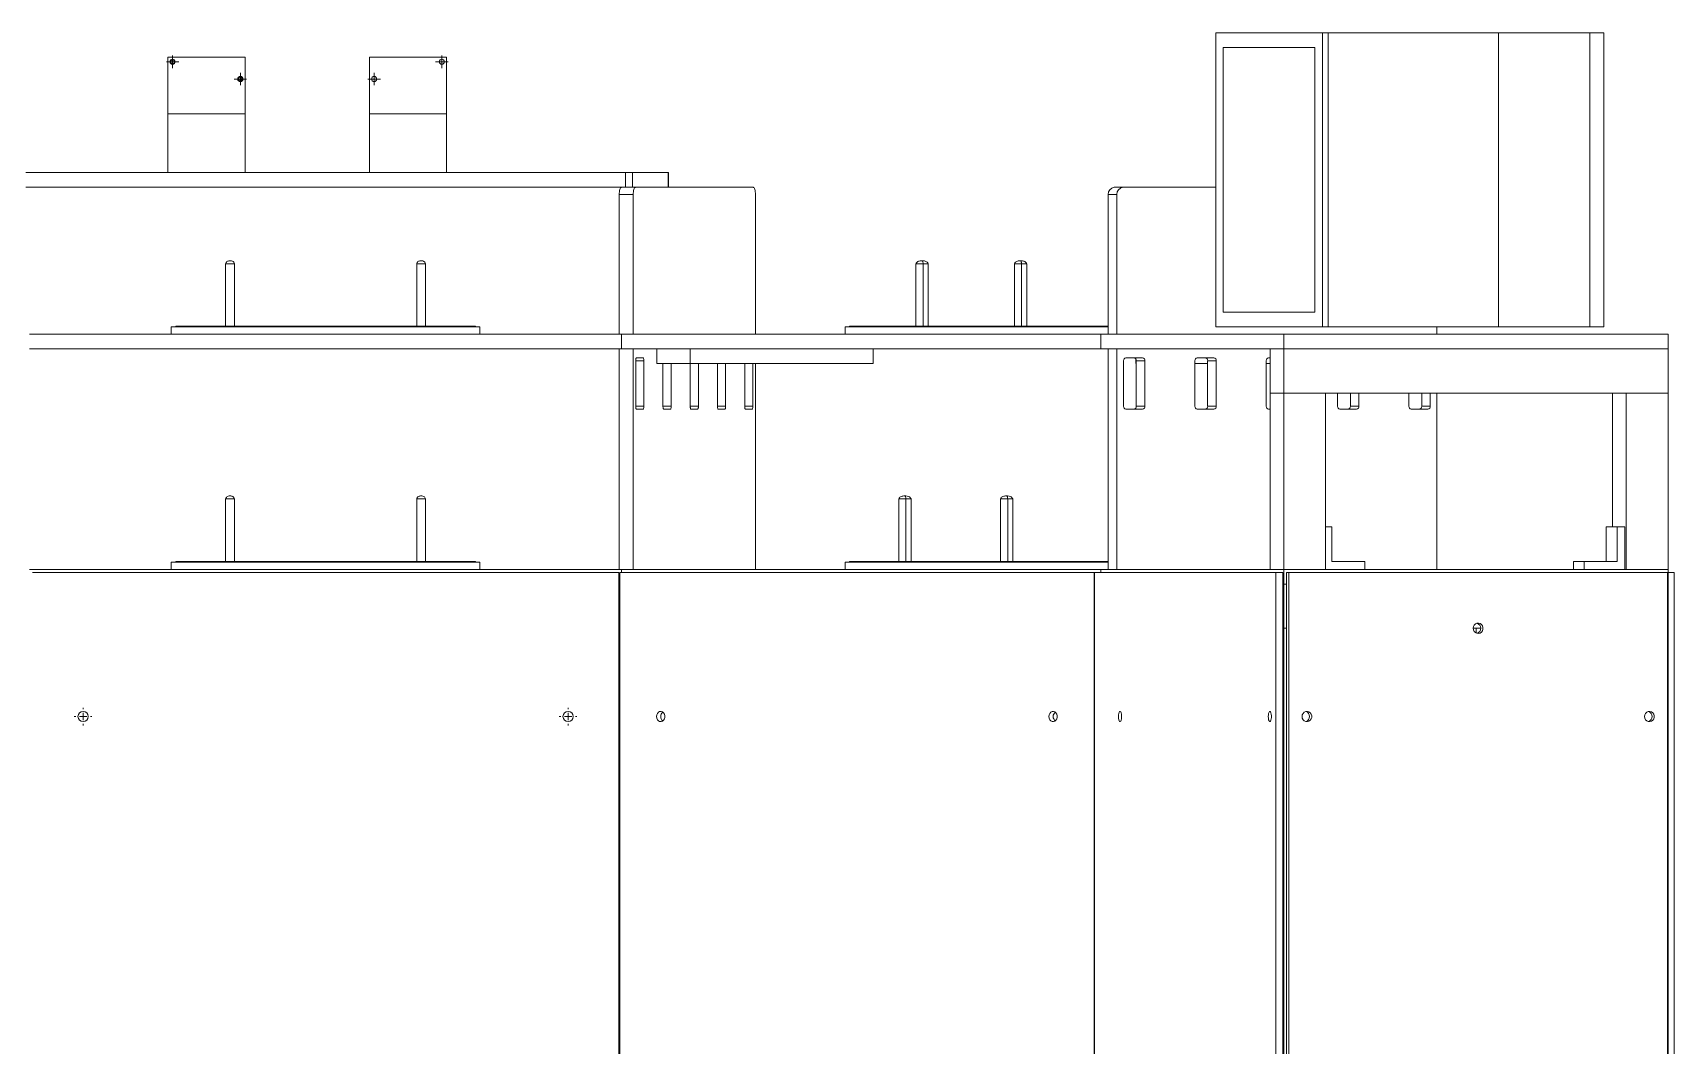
# Model space of a CAD drawing. Header units: millimetres. Extents: x 1529 to 6255, y 1713 to 5797.
# Drawn here: x 2579 to 3696, y 2401 to 3090 of the extents above; entities that cross this region are included whole.
import ezdxf

# ---------------------------------------------------------------- set-up
doc = ezdxf.new("R2010")
doc.units = ezdxf.units.MM

# ---------------------------------------------------------------- blocks, each defined once
blk = doc.blocks.new('SW_CENTERMARKSYMBOL_0')
at = {"color": 0, "linetype": 'Continuous', "lineweight": 0}
for p, q in [((-2.5, 0), (-4.25, 0)), ((0, 0), (-2.5, 0)), ((0, 2.5), (0, 4.25)), ((0, 0), (0, 2.5)), ((0, 0), (0, -2.5)), ((0, 0), (2.5, 0)), ((2.5, 0), (4.25, 0)), ((0, -2.5), (0, -4.25))]:
    blk.add_line(p, q, dxfattribs=at)
blk = doc.blocks.new('SW_CENTERMARKSYMBOL_1')
at = {"color": 0, "linetype": 'Continuous', "lineweight": 0}
for p, q in [((-2.5, 0), (-4.25, 0)), ((0, 0), (-2.5, 0)), ((0, 2.5), (0, 4.25)), ((0, 0), (0, 2.5)), ((0, 0), (0, -2.5)), ((0, 0), (2.5, 0)), ((2.5, 0), (4.25, 0)), ((0, -2.5), (0, -4.25))]:
    blk.add_line(p, q, dxfattribs=at)
blk = doc.blocks.new('SW_CENTERMARKSYMBOL_2')
at = {"color": 0, "linetype": 'Continuous', "lineweight": 0}
for p, q in [((-2.5, 0), (-4.25, 0)), ((0, 0), (-2.5, 0)), ((0, 2.5), (0, 4.25)), ((0, 0), (0, 2.5)), ((0, 0), (0, -2.5)), ((0, 0), (2.5, 0)), ((2.5, 0), (4.25, 0)), ((0, -2.5), (0, -4.25))]:
    blk.add_line(p, q, dxfattribs=at)
blk = doc.blocks.new('SW_CENTERMARKSYMBOL_3')
at = {"color": 0, "linetype": 'Continuous', "lineweight": 0}
for p, q in [((-2.5, 0), (-4.25, 0)), ((0, 0), (-2.5, 0)), ((0, 2.5), (0, 4.25)), ((0, 0), (0, 2.5)), ((0, 0), (0, -2.5)), ((0, 0), (2.5, 0)), ((2.5, 0), (4.25, 0)), ((0, -2.5), (0, -4.25))]:
    blk.add_line(p, q, dxfattribs=at)
blk = doc.blocks.new('SW_CENTERMARKSYMBOL_7')
at = {"color": 0, "linetype": 'Continuous', "lineweight": 0}
for p, q in [((-5, 0), (-6, 0)), ((0, 0), (-2.5, 0)), ((0, 5), (0, 6)), ((0, 0), (0, 2.5)), ((0, 0), (0, -2.5)), ((0, 0), (2.5, 0)), ((5, 0), (6, 0)), ((0, -5), (0, -6))]:
    blk.add_line(p, q, dxfattribs=at)
blk = doc.blocks.new('SW_CENTERMARKSYMBOL_8')
at = {"color": 0, "linetype": 'Continuous', "lineweight": 0}
for p, q in [((-5, 0), (-6, 0)), ((0, 0), (-2.5, 0)), ((0, 5), (0, 6)), ((0, 0), (0, 2.5)), ((0, 0), (0, -2.5)), ((0, 0), (2.5, 0)), ((5, 0), (6, 0)), ((0, -5), (0, -6))]:
    blk.add_line(p, q, dxfattribs=at)

msp = doc.modelspace()

# ---------------------------------------------------------------- linework, layer by layer
at = {"color": 7, "linetype": 'Continuous', "lineweight": 15}
for p, q in [((3383.761, 3089.678), (3383.761, 2889.678)), ((3456.38, 3089.678), (3383.761, 3089.678)), ((3456.38, 2889.678), (3456.38, 3089.678)), ((3460.184, 3089.678), (3456.38, 3089.678)), ((3460.184, 3089.678), (3460.184, 2889.678)), ((3576.154, 3089.678), (3460.184, 3089.678)), ((3576.154, 3089.678), (3576.154, 2889.678)), ((3638.333, 3089.678), (3576.154, 3089.678)), ((3638.333, 2889.678), (3638.333, 3089.678)), ((3647.844, 3089.678), (3638.333, 3089.678)), ((3647.844, 3089.678), (3647.844, 2889.678)), ((2670.807, 3034.678), (2670.807, 3073.178)), ((2723.307, 3073.178), (2670.807, 3073.178)), ((2723.307, 3034.678), (2723.307, 3073.178)), ((2807.907, 3073.178), (2807.907, 3034.678)), ((2807.907, 3073.178), (2860.407, 3073.178)), ((2860.407, 3034.678), (2860.407, 3073.178)), ((3388.859, 3079.678), (3451.281, 3079.678)), ((3388.859, 2899.678), (3388.859, 3079.678)), ((3451.281, 3079.678), (3451.281, 2899.678)), ((2670.807, 2994.678), (2670.807, 3034.678)), ((2723.307, 3034.678), (2670.807, 3034.678)), ((2723.307, 3034.678), (2723.307, 2994.678)), ((2807.907, 3034.678), (2860.407, 3034.678)), ((2807.907, 2994.678), (2807.907, 3034.678)), ((2860.407, 3034.678), (2860.407, 2994.678)), ((2574.148, 2994.678), (2982.066, 2994.678)), ((2982.066, 2994.678), (2982.066, 2984.678)), ((2986.821, 2994.678), (2982.066, 2994.678)), ((2986.821, 2984.678), (2986.821, 2994.678)), ((2986.821, 2994.678), (3011.19, 2994.678)), ((3011.19, 2994.678), (3011.19, 2984.678)), ((3011.435, 2994.678), (3011.19, 2994.678)), ((3011.435, 2984.678), (3011.435, 2994.678)), ((2574.148, 2984.678), (2982.066, 2984.678)), ((2982.066, 2984.678), (2986.821, 2984.678)), ((2986.821, 2984.678), (3011.19, 2984.678)), ((2988.948, 2984.678), (3069.03, 2984.678)), ((3314.707, 2984.678), (3320.585, 2984.678)), ((3320.585, 2984.678), (3383.761, 2984.678)), ((2977.892, 2884.678), (2977.892, 2979.678)), ((2977.892, 2979.678), (2987.403, 2979.678)), ((2987.403, 2979.678), (2987.403, 2884.678)), ((3070.575, 2979.678), (3070.575, 2884.678)), ((3310.662, 2884.678), (3310.662, 2979.678)), ((3310.662, 2979.678), (3316.54, 2979.678)), ((3316.54, 2979.678), (3316.54, 2884.678)), ((2710.107, 2932.678), (2710.107, 2890.178)), ((2710.107, 2932.678), (2716.107, 2932.678)), ((2713.607, 2934.678), (2712.607, 2934.678)), ((2716.107, 2890.178), (2716.107, 2932.678)), ((2840.107, 2890.178), (2840.107, 2932.678)), ((2846.107, 2932.678), (2840.107, 2932.678)), ((2843.607, 2934.678), (2842.607, 2934.678)), ((2846.107, 2932.678), (2846.107, 2890.178)), ((3179.803, 2932.678), (3184.657, 2932.678)), ((3179.803, 2932.678), (3179.803, 2890.178)), ((3184.104, 2934.678), (3183.295, 2934.678)), ((3184.692, 2934.678), (3184.104, 2934.678)), ((3184.657, 2932.678), (3188.184, 2932.678)), ((3184.657, 2890.178), (3184.657, 2932.678)), ((3188.184, 2890.178), (3188.184, 2932.678)), ((3251.623, 2932.678), (3246.769, 2932.678)), ((3246.769, 2932.678), (3246.769, 2890.178)), ((3250.261, 2934.678), (3251.07, 2934.678)), ((3251.07, 2934.678), (3251.658, 2934.678)), ((3251.623, 2890.178), (3251.623, 2932.678)), ((3255.15, 2932.678), (3251.623, 2932.678)), ((3255.15, 2890.178), (3255.15, 2932.678)), ((3451.281, 2899.678), (3388.859, 2899.678)), ((2576.657, 2884.678), (2979.557, 2884.678)), ((2673.107, 2889.678), (2673.107, 2884.678)), ((2883.107, 2889.678), (2673.107, 2889.678)), ((2676.107, 2890.178), (2676.107, 2889.678)), ((2676.107, 2890.178), (2880.107, 2890.178)), ((2880.107, 2889.678), (2880.107, 2890.178)), ((2883.107, 2884.678), (2883.107, 2889.678)), ((2979.557, 2884.678), (2979.557, 2874.678)), ((2979.557, 2884.678), (3305.51, 2884.678)), ((3131.579, 2889.678), (3131.579, 2884.678)), ((3310.662, 2889.678), (3131.579, 2889.678)), ((3134.579, 2890.178), (3134.579, 2889.678)), ((3134.579, 2890.178), (3310.662, 2890.178)), ((3305.51, 2884.678), (3430.014, 2884.678)), ((3305.51, 2874.678), (3305.51, 2884.678)), ((3383.761, 2889.678), (3456.38, 2889.678)), ((3430.014, 2884.678), (3430.014, 2874.678)), ((3691.554, 2884.678), (3430.014, 2884.678)), ((3460.184, 2889.678), (3456.38, 2889.678)), ((3576.154, 2889.678), (3460.184, 2889.678)), ((3534.288, 2889.678), (3534.288, 2884.678)), ((3576.154, 2889.678), (3638.333, 2889.678)), ((3647.844, 2889.678), (3638.333, 2889.678)), ((3691.554, 2874.678), (3691.554, 2884.678)), ((2576.657, 2874.678), (2979.557, 2874.678)), ((2977.892, 2724.678), (2977.892, 2874.678)), ((3305.51, 2874.678), (2979.557, 2874.678)), ((2987.403, 2874.678), (2987.403, 2724.678)), ((3003.498, 2874.678), (3003.498, 2864.678)), ((3026.151, 2874.678), (3026.151, 2864.678)), ((3150.761, 2864.678), (3150.761, 2874.678)), ((3430.014, 2874.678), (3305.51, 2874.678)), ((3310.662, 2724.678), (3310.662, 2874.678)), ((3316.54, 2724.678), (3316.54, 2874.678)), ((3420.743, 2874.678), (3420.743, 2844.678)), ((3430.014, 2874.678), (3420.743, 2874.678)), ((3691.554, 2874.678), (3430.014, 2874.678)), ((3430.014, 2874.678), (3430.014, 2844.678)), ((3691.554, 2874.678), (3691.554, 2844.678)), ((2989.126, 2835.678), (2989.126, 2866.678)), ((2994.07, 2868.678), (2989.744, 2868.678)), ((2994.688, 2866.678), (2994.688, 2835.678)), ((3003.498, 2864.678), (3026.151, 2864.678)), ((3007.667, 2864.678), (3007.667, 2835.678)), ((3013.229, 2835.678), (3013.229, 2864.678)), ((3026.151, 2864.678), (3150.761, 2864.678)), ((3026.208, 2864.678), (3026.208, 2835.678)), ((3031.77, 2835.678), (3031.77, 2864.678)), ((3044.749, 2835.678), (3044.749, 2864.678)), ((3050.311, 2864.678), (3050.311, 2835.678)), ((3063.29, 2835.678), (3063.29, 2864.678)), ((3068.852, 2864.678), (3068.852, 2835.678)), ((3070.575, 2864.678), (3070.575, 2724.678)), ((3321.051, 2866.678), (3321.051, 2835.678)), ((3333.995, 2868.678), (3322.669, 2868.678)), ((3329.451, 2864.678), (3329.451, 2867.81)), ((3329.735, 2864.678), (3329.451, 2864.678)), ((3335.613, 2866.678), (3329.735, 2866.678)), ((3329.735, 2835.678), (3329.735, 2866.678)), ((3335.613, 2835.678), (3335.613, 2866.678)), ((3369.592, 2866.678), (3369.592, 2835.678)), ((3378.276, 2864.678), (3369.592, 2864.678)), ((3382.536, 2868.678), (3371.21, 2868.678)), ((3384.154, 2866.678), (3378.276, 2866.678)), ((3378.276, 2835.678), (3378.276, 2866.678)), ((3384.154, 2835.678), (3384.154, 2866.678)), ((3418.133, 2866.678), (3418.133, 2835.678)), ((3420.743, 2864.678), (3418.133, 2864.678)), ((3420.743, 2868.678), (3419.751, 2868.678)), ((3420.743, 2844.678), (3430.014, 2844.678)), ((3420.743, 2844.678), (3420.743, 2724.678)), ((3430.014, 2844.678), (3430.014, 2724.678)), ((3430.014, 2844.678), (3458.545, 2844.678)), ((3691.554, 2844.678), (3430.014, 2844.678)), ((3458.545, 2844.678), (3458.545, 2724.678)), ((3466.674, 2844.678), (3466.674, 2835.678)), ((3475.358, 2844.678), (3475.358, 2835.678)), ((3481.236, 2835.678), (3481.236, 2844.678)), ((3515.215, 2844.678), (3515.215, 2835.678)), ((3523.899, 2844.678), (3523.899, 2835.678)), ((3529.777, 2835.678), (3529.777, 2844.678)), ((3534.288, 2844.678), (3534.288, 2724.678)), ((3653.752, 2753.678), (3653.752, 2844.678)), ((3663.022, 2844.678), (3691.554, 2844.678)), ((3663.022, 2724.678), (3663.022, 2844.678)), ((3691.554, 2844.678), (3691.554, 2724.678)), ((2989.744, 2833.678), (2994.07, 2833.678)), ((3012.611, 2833.678), (3008.285, 2833.678)), ((3031.152, 2833.678), (3026.826, 2833.678)), ((3045.367, 2833.678), (3049.693, 2833.678)), ((3063.908, 2833.678), (3068.234, 2833.678)), ((3322.669, 2833.678), (3333.995, 2833.678)), ((3335.613, 2835.678), (3329.735, 2835.678)), ((3371.21, 2833.678), (3382.536, 2833.678)), ((3384.154, 2835.678), (3378.276, 2835.678)), ((3419.751, 2833.678), (3420.743, 2833.678)), ((3468.292, 2833.678), (3479.618, 2833.678)), ((3475.358, 2835.678), (3481.236, 2835.678)), ((3516.833, 2833.678), (3528.159, 2833.678)), ((3523.899, 2835.678), (3529.777, 2835.678)), ((2710.107, 2772.678), (2716.107, 2772.678)), ((2710.107, 2730.178), (2710.107, 2772.678)), ((2712.607, 2774.678), (2713.607, 2774.678)), ((2716.107, 2772.678), (2716.107, 2730.178)), ((2846.107, 2772.678), (2840.107, 2772.678)), ((2840.107, 2730.178), (2840.107, 2772.678)), ((2843.607, 2774.678), (2842.607, 2774.678)), ((2846.107, 2772.678), (2846.107, 2730.178)), ((3168.074, 2772.678), (3172.988, 2772.678)), ((3168.074, 2772.678), (3168.074, 2730.178)), ((3172.374, 2774.678), (3171.555, 2774.678)), ((3172.948, 2774.678), (3172.374, 2774.678)), ((3172.988, 2772.678), (3176.43, 2772.678)), ((3172.988, 2730.178), (3172.988, 2772.678)), ((3176.43, 2730.178), (3176.43, 2772.678)), ((3237.281, 2730.178), (3237.281, 2772.678)), ((3242.196, 2772.678), (3237.281, 2772.678)), ((3240.763, 2774.678), (3241.582, 2774.678)), ((3242.155, 2774.678), (3241.582, 2774.678)), ((3242.196, 2730.178), (3242.196, 2772.678)), ((3245.637, 2772.678), (3242.196, 2772.678)), ((3245.637, 2772.678), (3245.637, 2730.178)), ((3458.545, 2753.678), (3462.849, 2753.678)), ((3462.849, 2730.178), (3462.849, 2753.678)), ((3649.448, 2730.178), (3649.448, 2753.678)), ((3649.448, 2753.678), (3656.864, 2753.678)), ((3656.864, 2730.178), (3656.864, 2753.678)), ((3656.864, 2753.678), (3662.095, 2753.678)), ((3662.095, 2753.678), (3662.095, 2724.678)), ((2673.107, 2729.678), (2673.107, 2724.678)), ((2883.107, 2729.678), (2673.107, 2729.678)), ((2676.107, 2730.178), (2676.107, 2729.678)), ((2676.107, 2730.178), (2880.107, 2730.178)), ((2880.107, 2729.678), (2880.107, 2730.178)), ((2883.107, 2724.678), (2883.107, 2729.678)), ((3131.579, 2729.678), (3131.579, 2724.678)), ((3310.662, 2729.678), (3131.579, 2729.678)), ((3134.579, 2730.178), (3134.579, 2729.678)), ((3134.579, 2730.178), (3310.662, 2730.178)), ((3485.199, 2730.178), (3462.849, 2730.178)), ((3485.199, 2724.678), (3485.199, 2730.178)), ((3627.098, 2724.678), (3627.098, 2730.178)), ((3634.515, 2730.178), (3627.098, 2730.178)), ((3634.515, 2724.678), (3634.515, 2730.178)), ((3634.515, 2730.178), (3656.864, 2730.178)), ((2576.657, 2724.678), (2979.557, 2724.678)), ((2578.657, 2722.678), (2977.557, 2722.678)), ((2977.557, 2722.678), (2977.557, 2026.678)), ((2977.557, 2714.678), (2978.236, 2714.678)), ((2978.236, 2026.678), (2978.236, 2722.678)), ((2978.236, 2722.678), (3300.953, 2722.678)), ((2979.557, 2724.678), (2979.557, 2722.678)), ((2979.557, 2724.678), (3305.51, 2724.678)), ((3301.373, 2722.678), (3300.953, 2722.678)), ((3300.953, 2722.678), (3300.953, 2026.678)), ((3301.373, 2026.678), (3301.373, 2722.678)), ((3301.373, 2722.678), (3424.64, 2722.678)), ((3305.51, 2724.678), (3305.51, 2722.678)), ((3305.51, 2724.678), (3430.014, 2724.678)), ((3420.743, 2724.678), (3430.014, 2724.678)), ((3424.64, 2722.678), (3424.64, 2026.678)), ((3429.396, 2722.678), (3424.64, 2722.678)), ((3429.396, 2026.678), (3429.396, 2722.678)), ((3430.014, 2714.678), (3429.396, 2714.678)), ((3429.396, 2714.678), (3430.013, 2714.678)), ((3430.013, 2684.678), (3430.013, 2714.678)), ((3430.013, 2714.678), (3430.014, 2714.678)), ((3430.014, 2724.678), (3430.014, 2714.678)), ((3691.554, 2724.678), (3430.014, 2724.678)), ((3430.014, 2724.678), (3458.545, 2724.678)), ((3431.916, 2714.678), (3430.014, 2714.678)), ((3431.916, 2026.678), (3431.916, 2722.678)), ((3431.916, 2722.678), (3433.461, 2722.678)), ((3433.461, 2722.678), (3433.461, 2026.678)), ((3433.461, 2722.678), (3691.197, 2722.678)), ((3691.554, 2724.678), (3663.022, 2724.678)), ((3691.197, 2722.678), (3691.197, 2026.678)), ((3691.554, 2714.678), (3691.197, 2714.678)), ((3691.554, 2714.678), (3691.554, 2724.678)), ((3691.554, 2722.678), (3695.691, 2722.678)), ((3691.554, 2714.678), (3691.554, 2684.678)), ((3695.691, 2026.678), (3695.691, 2722.678)), ((3430.013, 2684.678), (3429.396, 2684.678)), ((3431.916, 2684.678), (3430.013, 2684.678)), ((3430.013, 2684.678), (3430.013, 2064.678)), ((3564.113, 2684.678), (3559, 2684.678)), ((3561.047, 2681.448), (3561.047, 2684.678)), ((3691.197, 2684.678), (3691.554, 2684.678)), ((3691.554, 2684.678), (3691.554, 2064.678))]:
    msp.add_line(p, q, dxfattribs=at)
at = {"color": 8, "linetype": 'Continuous', "lineweight": 15}
for p, q in [((2994.688, 2866.678), (2989.126, 2866.678)), ((2994.688, 2835.678), (2989.126, 2835.678)), ((3007.667, 2835.678), (3013.229, 2835.678)), ((3026.208, 2835.678), (3031.77, 2835.678)), ((3050.311, 2835.678), (3044.749, 2835.678)), ((3068.852, 2835.678), (3063.29, 2835.678))]:
    msp.add_line(p, q, dxfattribs=at)
at = {"color": 7, "linetype": 'Continuous', "lineweight": 15, "flags": 128}
for points in [[(2977.892, 2979.678), (2977.922, 2980.654), (2978.01, 2981.592), (2978.152, 2982.456), (2978.345, 2983.214), (2978.579, 2983.836), (2978.846, 2984.298), (2979.136, 2984.582), (2979.437, 2984.678)], [(2987.403, 2979.678), (2987.432, 2980.654), (2987.52, 2981.592), (2987.663, 2982.456), (2987.855, 2983.214), (2988.089, 2983.836), (2988.356, 2984.298), (2988.646, 2984.582), (2988.948, 2984.678)], [(3069.03, 2984.678), (3069.332, 2984.582), (3069.621, 2984.298), (3069.889, 2983.836), (3070.123, 2983.214), (3070.315, 2982.456), (3070.458, 2981.592), (3070.546, 2980.654), (3070.575, 2979.678)], [(2989.126, 2866.678), (2989.138, 2867.068), (2989.173, 2867.444), (2989.23, 2867.789), (2989.307, 2868.092), (2989.4, 2868.341), (2989.507, 2868.526), (2989.623, 2868.64), (2989.744, 2868.678)], [(2994.07, 2868.678), (2994.191, 2868.64), (2994.307, 2868.526), (2994.413, 2868.341), (2994.507, 2868.092), (2994.584, 2867.789), (2994.641, 2867.444), (2994.676, 2867.068), (2994.688, 2866.678)], [(2989.744, 2833.678), (2989.623, 2833.717), (2989.507, 2833.831), (2989.4, 2834.015), (2989.307, 2834.264), (2989.23, 2834.567), (2989.173, 2834.913), (2989.138, 2835.288), (2989.126, 2835.678)], [(2994.688, 2835.678), (2994.676, 2835.288), (2994.641, 2834.913), (2994.584, 2834.567), (2994.507, 2834.264), (2994.413, 2834.015), (2994.307, 2833.831), (2994.191, 2833.717), (2994.07, 2833.678)], [(3008.285, 2833.678), (3008.164, 2833.717), (3008.048, 2833.831), (3007.941, 2834.015), (3007.848, 2834.264), (3007.771, 2834.567), (3007.714, 2834.913), (3007.679, 2835.288), (3007.667, 2835.678)], [(3013.229, 2835.678), (3013.217, 2835.288), (3013.182, 2834.913), (3013.125, 2834.567), (3013.048, 2834.264), (3012.954, 2834.015), (3012.848, 2833.831), (3012.732, 2833.717), (3012.611, 2833.678)], [(3026.826, 2833.678), (3026.705, 2833.717), (3026.589, 2833.831), (3026.482, 2834.015), (3026.389, 2834.264), (3026.312, 2834.567), (3026.255, 2834.913), (3026.22, 2835.288), (3026.208, 2835.678)], [(3031.77, 2835.678), (3031.758, 2835.288), (3031.723, 2834.913), (3031.666, 2834.567), (3031.589, 2834.264), (3031.495, 2834.015), (3031.389, 2833.831), (3031.273, 2833.717), (3031.152, 2833.678)], [(3045.367, 2833.678), (3045.246, 2833.717), (3045.13, 2833.831), (3045.023, 2834.015), (3044.93, 2834.264), (3044.853, 2834.567), (3044.796, 2834.913), (3044.761, 2835.288), (3044.749, 2835.678)], [(3050.311, 2835.678), (3050.299, 2835.288), (3050.264, 2834.913), (3050.207, 2834.567), (3050.13, 2834.264), (3050.036, 2834.015), (3049.93, 2833.831), (3049.814, 2833.717), (3049.693, 2833.678)], [(3063.908, 2833.678), (3063.787, 2833.717), (3063.671, 2833.831), (3063.564, 2834.015), (3063.471, 2834.264), (3063.394, 2834.567), (3063.337, 2834.913), (3063.302, 2835.288), (3063.29, 2835.678)], [(3068.852, 2835.678), (3068.84, 2835.288), (3068.805, 2834.913), (3068.748, 2834.567), (3068.671, 2834.264), (3068.577, 2834.015), (3068.471, 2833.831), (3068.355, 2833.717), (3068.234, 2833.678)], [(3559, 2684.678), (3559.181, 2685.815), (3559.702, 2686.828), (3560.508, 2687.608), (3561.512, 2688.071), (3562.604, 2688.166), (3563.666, 2687.884), (3564.583, 2687.253), (3565.256, 2686.344), (3565.612, 2685.254), (3565.612, 2684.102), (3565.256, 2683.012), (3564.583, 2682.103), (3563.666, 2681.473), (3562.604, 2681.19), (3561.512, 2681.285), (3560.508, 2681.748), (3559.702, 2682.529), (3559.181, 2683.542), (3559, 2684.678)], [(3003.276, 2624.678), (3003.429, 2623.542), (3003.873, 2622.529), (3004.558, 2621.748), (3005.412, 2621.285), (3006.341, 2621.19), (3007.245, 2621.473), (3008.025, 2622.103), (3008.597, 2623.012), (3008.9, 2624.102), (3008.9, 2625.254), (3008.597, 2626.344), (3008.025, 2627.253), (3007.245, 2627.884), (3006.341, 2628.166), (3005.412, 2628.071), (3004.558, 2627.608), (3003.873, 2626.828), (3003.429, 2625.815), (3003.276, 2624.678)], [(3270.251, 2624.678), (3270.405, 2623.542), (3270.848, 2622.529), (3271.534, 2621.748), (3272.388, 2621.285), (3273.317, 2621.19), (3274.22, 2621.473), (3275, 2622.103), (3275.573, 2623.012), (3275.876, 2624.102), (3275.876, 2625.254), (3275.573, 2626.344), (3275, 2627.253), (3274.22, 2627.884), (3273.317, 2628.166), (3272.388, 2628.071), (3271.534, 2627.608), (3270.848, 2626.828), (3270.405, 2625.815), (3270.251, 2624.678)], [(3317.566, 2624.678), (3317.624, 2623.542), (3317.794, 2622.529), (3318.056, 2621.748), (3318.382, 2621.285), (3318.737, 2621.19), (3319.082, 2621.473), (3319.38, 2622.103), (3319.599, 2623.012), (3319.714, 2624.102), (3319.714, 2625.254), (3319.599, 2626.344), (3319.38, 2627.253), (3319.082, 2627.884), (3318.737, 2628.166), (3318.382, 2628.071), (3318.056, 2627.608), (3317.794, 2626.828), (3317.624, 2625.815), (3317.566, 2624.678)], [(3419.541, 2624.678), (3419.6, 2623.542), (3419.769, 2622.529), (3420.031, 2621.748), (3420.357, 2621.285), (3420.712, 2621.19), (3421.057, 2621.473), (3421.355, 2622.103), (3421.574, 2623.012), (3421.69, 2624.102), (3421.69, 2625.254), (3421.574, 2626.344), (3421.355, 2627.253), (3421.057, 2627.884), (3420.712, 2628.166), (3420.357, 2628.071), (3420.031, 2627.608), (3419.769, 2626.828), (3419.6, 2625.815), (3419.541, 2624.678)], [(3442.496, 2624.678), (3442.676, 2625.815), (3443.198, 2626.828), (3444.004, 2627.608), (3445.007, 2628.071), (3446.099, 2628.166), (3447.162, 2627.884), (3448.079, 2627.253), (3448.752, 2626.344), (3449.108, 2625.254), (3449.108, 2624.102), (3448.752, 2623.012), (3448.079, 2622.103), (3447.162, 2621.473), (3446.099, 2621.19), (3445.007, 2621.285), (3444.004, 2621.748), (3443.198, 2622.529), (3442.676, 2623.542), (3442.496, 2624.678)], [(3675.505, 2624.678), (3675.685, 2625.815), (3676.207, 2626.828), (3677.013, 2627.608), (3678.016, 2628.071), (3679.108, 2628.166), (3680.17, 2627.884), (3681.088, 2627.253), (3681.761, 2626.344), (3682.117, 2625.254), (3682.117, 2624.102), (3681.761, 2623.012), (3681.088, 2622.103), (3680.17, 2621.473), (3679.108, 2621.19), (3678.016, 2621.285), (3677.013, 2621.748), (3676.207, 2622.529), (3675.685, 2623.542), (3675.505, 2624.678)]]:
    msp.add_lwpolyline(points, dxfattribs=at)
at = {"color": 7, "linetype": 'Continuous', "lineweight": 15}
for centre, radius in [((2674.007, 3069.978), 1.75), ((2674.007, 3069.978), 1.25), ((2857.207, 3069.978), 1.75), ((2720.107, 3058.278), 1.75), ((2811.107, 3058.278), 1.75), ((2720.107, 3058.278), 1.25), ((2613.107, 2624.678), 3.5), ((2943.107, 2624.678), 3.5)]:
    msp.add_circle(centre, radius, dxfattribs=at)
for centre, radius, start, end in [((3315.24, 2980.11), 4.599, 96.663376, 185.389895), ((3321.118, 2980.11), 4.599, 96.663376, 185.389895), ((3322.882, 2866.851), 1.84, 96.665007, 185.389265), ((3327.904, 2866.851), 1.84, 354.610735, 83.334993), ((3333.781, 2866.851), 1.84, 354.610735, 83.334993), ((3371.423, 2866.851), 1.84, 96.667054, 185.387219), ((3376.445, 2866.851), 1.84, 354.610735, 83.334993), ((3382.322, 2866.851), 1.84, 354.610735, 83.334993), ((3419.964, 2866.851), 1.84, 96.664819, 185.387389), ((3322.882, 2835.506), 1.84, 174.61251, 263.333218), ((3327.904, 2835.506), 1.84, 276.666782, 5.38749), ((3333.781, 2835.506), 1.84, 276.666782, 5.38749), ((3371.423, 2835.506), 1.84, 174.614556, 263.331172), ((3376.445, 2835.506), 1.84, 276.666782, 5.38749), ((3382.322, 2835.506), 1.84, 276.666782, 5.38749), ((3419.964, 2835.506), 1.84, 174.614385, 263.333407), ((3468.505, 2835.506), 1.84, 174.611705, 263.334023), ((3473.527, 2835.506), 1.84, 276.666593, 5.385615), ((3479.404, 2835.506), 1.84, 276.666593, 5.385615), ((3517.046, 2835.506), 1.84, 174.61251, 263.333218), ((3522.068, 2835.506), 1.84, 276.668828, 5.385444), ((3527.945, 2835.506), 1.84, 276.668828, 5.385444), ((3560.606, 2684.678), 3.535, 285.599144, 74.400856), ((3009.856, 2624.826), 3.644, 128.713826, 182.329137), ((3009.857, 2624.531), 3.646, 177.679463, 231.277574), ((3276.831, 2624.827), 3.644, 128.709625, 182.332393), ((3276.832, 2624.53), 3.645, 177.676203, 231.281779), ((3444.101, 2624.678), 3.535, 285.599144, 74.400856), ((3677.11, 2624.678), 3.535, 285.599144, 74.400856)]:
    msp.add_arc(centre, radius, start, end, dxfattribs=at)
for points, knots in [([(2712.607, 2934.678), (2712.313, 2934.615), (2711.745, 2934.494), (2710.983, 2934.154), (2710.434, 2933.481), (2710.218, 2932.951), (2710.107, 2932.678)], [0, 0, 0, 0, 0.29625587, 0.5718031, 0.77970449, 1, 1, 1, 1]), ([(2716.107, 2932.678), (2715.956, 2933.04), (2715.433, 2934.289), (2714.365, 2934.516), (2713.607, 2934.678)], [0.000003979, 0.000003979, 0.000003979, 0.000003979, 0.289897949, 1, 1, 1, 1]), ([(2842.607, 2934.678), (2842.313, 2934.615), (2841.745, 2934.494), (2840.983, 2934.154), (2840.434, 2933.481), (2840.218, 2932.951), (2840.107, 2932.678)], [0, 0, 0, 0, 0.29625617, 0.57180253, 0.77970461, 1, 1, 1, 1]), ([(2846.107, 2932.678), (2845.966, 2933.026), (2845.689, 2933.706), (2844.789, 2934.452), (2844.065, 2934.591), (2843.607, 2934.678)], [0, 0, 0, 0, 0.27792529, 0.54322144, 1, 1, 1, 1]), ([(3183.295, 2934.678), (3182.884, 2934.615), (3182.091, 2934.494), (3181.026, 2934.154), (3180.26, 2933.481), (3179.958, 2932.951), (3179.803, 2932.678)], [0, 0, 0, 0, 0.29625474, 0.57179931, 0.77970236, 1, 1, 1, 1]), ([(3184.657, 2932.678), (3184.624, 2933.04), (3184.508, 2934.289), (3184.272, 2934.516), (3184.104, 2934.678)], [0.000004185, 0.000004185, 0.000004185, 0.000004185, 0.289897949, 1, 1, 1, 1]), ([(3188.184, 2932.678), (3187.986, 2933.026), (3187.6, 2933.706), (3186.343, 2934.452), (3185.331, 2934.591), (3184.692, 2934.678)], [0, 0, 0, 0, 0.277927, 0.54322041, 1, 1, 1, 1]), ([(3246.769, 2932.678), (3246.967, 2933.026), (3247.353, 2933.706), (3248.61, 2934.452), (3249.621, 2934.591), (3250.261, 2934.678)], [0, 0, 0, 0, 0.27792513, 0.54321675, 1, 1, 1, 1]), ([(3251.07, 2934.678), (3251.135, 2934.615), (3251.261, 2934.494), (3251.429, 2934.154), (3251.551, 2933.481), (3251.599, 2932.951), (3251.623, 2932.678)], [0, 0, 0, 0, 0.29624196, 0.57178829, 0.77970237, 1, 1, 1, 1]), ([(3251.658, 2934.678), (3252.069, 2934.615), (3252.862, 2934.494), (3253.927, 2934.154), (3254.693, 2933.481), (3254.995, 2932.951), (3255.15, 2932.678)], [0, 0, 0, 0, 0.29625319, 0.57179632, 0.77970351, 1, 1, 1, 1]), ([(2710.107, 2772.678), (2710.248, 2773.026), (2710.525, 2773.706), (2711.425, 2774.452), (2712.149, 2774.591), (2712.607, 2774.678)], [0, 0, 0, 0, 0.27792321, 0.54322485, 1, 1, 1, 1]), ([(2713.607, 2774.678), (2713.901, 2774.615), (2714.469, 2774.494), (2715.231, 2774.154), (2715.78, 2773.481), (2715.996, 2772.951), (2716.107, 2772.678)], [0, 0, 0, 0, 0.29625714, 0.57180211, 0.77969404, 1, 1, 1, 1]), ([(2842.607, 2774.678), (2842.313, 2774.615), (2841.745, 2774.494), (2840.983, 2774.154), (2840.434, 2773.481), (2840.218, 2772.951), (2840.107, 2772.678)], [0, 0, 0, 0, 0.29625714, 0.57180211, 0.77969404, 1, 1, 1, 1]), ([(2846.107, 2772.678), (2845.966, 2773.026), (2845.689, 2773.706), (2844.789, 2774.452), (2844.065, 2774.591), (2843.607, 2774.678)], [0, 0, 0, 0, 0.27792321, 0.54322485, 1, 1, 1, 1]), ([(3171.555, 2774.678), (3171.146, 2774.615), (3170.355, 2774.494), (3169.293, 2774.154), (3168.529, 2773.481), (3168.228, 2772.951), (3168.074, 2772.678)], [0, 0, 0, 0, 0.29625755, 0.57179788, 0.77969463, 1, 1, 1, 1]), ([(3172.988, 2772.678), (3172.954, 2773.026), (3172.886, 2773.706), (3172.665, 2774.452), (3172.487, 2774.591), (3172.374, 2774.678)], [0, 0, 0, 0, 0.27791971, 0.54322048, 1, 1, 1, 1]), ([(3176.43, 2772.678), (3176.233, 2773.026), (3175.848, 2773.706), (3174.594, 2774.452), (3173.586, 2774.591), (3172.948, 2774.678)], [0, 0, 0, 0, 0.27792359, 0.54322497, 1, 1, 1, 1]), ([(3240.763, 2774.678), (3240.353, 2774.615), (3239.562, 2774.494), (3238.5, 2774.154), (3237.737, 2773.481), (3237.436, 2772.951), (3237.281, 2772.678)], [0, 0, 0, 0, 0.29625243, 0.57180072, 0.7796934, 1, 1, 1, 1]), ([(3241.582, 2774.678), (3241.654, 2774.615), (3241.793, 2774.494), (3241.981, 2774.154), (3242.115, 2773.481), (3242.168, 2772.951), (3242.196, 2772.678)], [0, 0, 0, 0, 0.2962586, 0.5718052, 0.77969318, 1, 1, 1, 1]), ([(3245.637, 2772.678), (3245.44, 2773.026), (3245.055, 2773.706), (3243.802, 2774.452), (3242.793, 2774.591), (3242.155, 2774.678)], [0, 0, 0, 0, 0.27792173, 0.54322132, 1, 1, 1, 1])]:
    msp.add_open_spline(points, degree=3, knots=knots, dxfattribs=at)

# ---------------------------------------------------------------- block references
at = {"color": 7, "linetype": 'Continuous', "lineweight": 0}
for name, p in [('SW_CENTERMARKSYMBOL_3', (2674.007, 3069.978)), ('SW_CENTERMARKSYMBOL_0', (2857.207, 3069.978)), ('SW_CENTERMARKSYMBOL_2', (2720.107, 3058.278)), ('SW_CENTERMARKSYMBOL_1', (2811.107, 3058.278)), ('SW_CENTERMARKSYMBOL_8', (2613.107, 2624.678)), ('SW_CENTERMARKSYMBOL_7', (2943.107, 2624.678))]:
    msp.add_blockref(name, p, dxfattribs=at)

doc.saveas('drawing.dxf')
